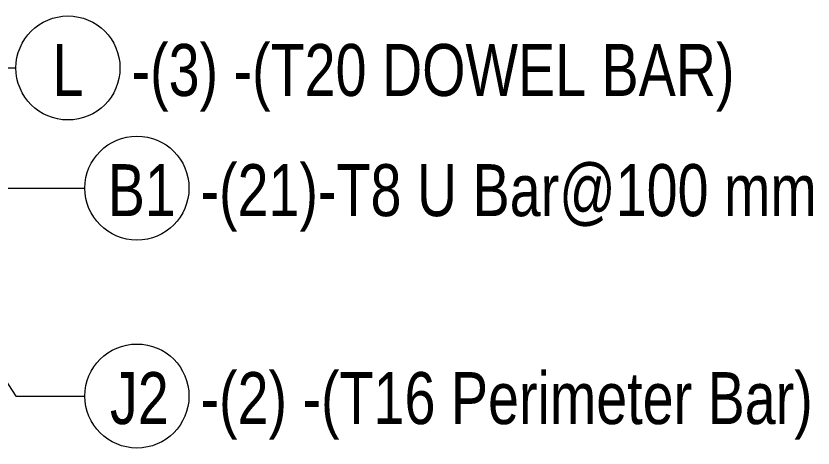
# Model space of a CAD drawing. Header units: millimetres. Extents: x 6744 to 22888, y -3063 to 10037.
# Drawn here: x 17784 to 19699, y 7176 to 8215 of the extents above; entities that cross this region are included whole.
import ezdxf

# ---------------------------------------------------------------- set-up
doc = ezdxf.new("R2010")
doc.units = ezdxf.units.MM
doc.layers.add('S-RBAR-IDEN', color=171, linetype='Continuous', lineweight=9)
doc.styles.add('Nirmala UI Semilight', font='NirmalaS.ttf', dxfattribs={"width": 0.8, "height": 125})

# ---------------------------------------------------------------- blocks, each defined once
blk = doc.blocks.new('M_Rebar Tag_rfa MARK - ARROW-794226-Elevation Right 1')
at = {"layer": 'S-RBAR-IDEN'}
blk.add_circle((13374.5, 8089.5), 125, dxfattribs=at)
blk = doc.blocks.new('M_Rebar Tag_rfa Dimension - ARROW-793927-Elevation Right 1')
at = {"layer": 'S-RBAR-IDEN'}
blk.add_circle((13540.2, 7800.7), 125, dxfattribs=at)
blk = doc.blocks.new('M_Rebar Tag_rfa MARK - DOT 1 MM-794228-Elevation Right 1')
at = {"layer": 'S-RBAR-IDEN'}
blk.add_circle((11360.6, 7263.8), 125, dxfattribs=at)

msp = doc.modelspace()

# ---------------------------------------------------------------- linework, layer by layer
at = {"layer": 'S-RBAR-IDEN'}
for p, q in [((17547.46081, 8089.54562), (17783.50258, 8089.54562)), ((17699.32596, 7800.66019), (17949.16219, 7800.66019)), ((17581.71666, 7606.95866), (17783.50258, 7300.83522)), ((17783.50258, 7300.83522), (17949.16219, 7300.83522))]:
    msp.add_line(p, q, dxfattribs=at)

# ---------------------------------------------------------------- block references
for name, p in [('M_Rebar Tag_rfa MARK - ARROW-794226-Elevation Right 1', (4533.99736, 0)), ('M_Rebar Tag_rfa Dimension - ARROW-793927-Elevation Right 1', (4533.99736, 0)), ('M_Rebar Tag_rfa MARK - DOT 1 MM-794228-Elevation Right 1', (6713.58275, 37.0661))]:
    msp.add_blockref(name, p, dxfattribs=at)

# ---------------------------------------------------------------- texts
at = {"layer": 'S-RBAR-IDEN', "char_height": 125, "attachment_point": 1, "style": 'Nirmala UI Semilight'}
for s, insert, width in [('L', (17871.54112, 8147.148), 80.16875), ('-(3) -(T20 DOWEL BAR)', (18061.26676, 8147.148), 1696.37075), ('B1', (18004.20073, 7858.26257), 160.3375), ('-(21)-T8 U Bar@100 mm', (18226.92637, 7858.26257), 1750.8855), ('J2', (18009.40073, 7358.43759), 147.5105), ('-(2) -(T16 Perimeter Bar)', (18226.92637, 7358.43759), 1747.67875)]:
    msp.add_mtext(s, dxfattribs=dict(at, insert=insert, width=width))

doc.saveas('drawing.dxf')
